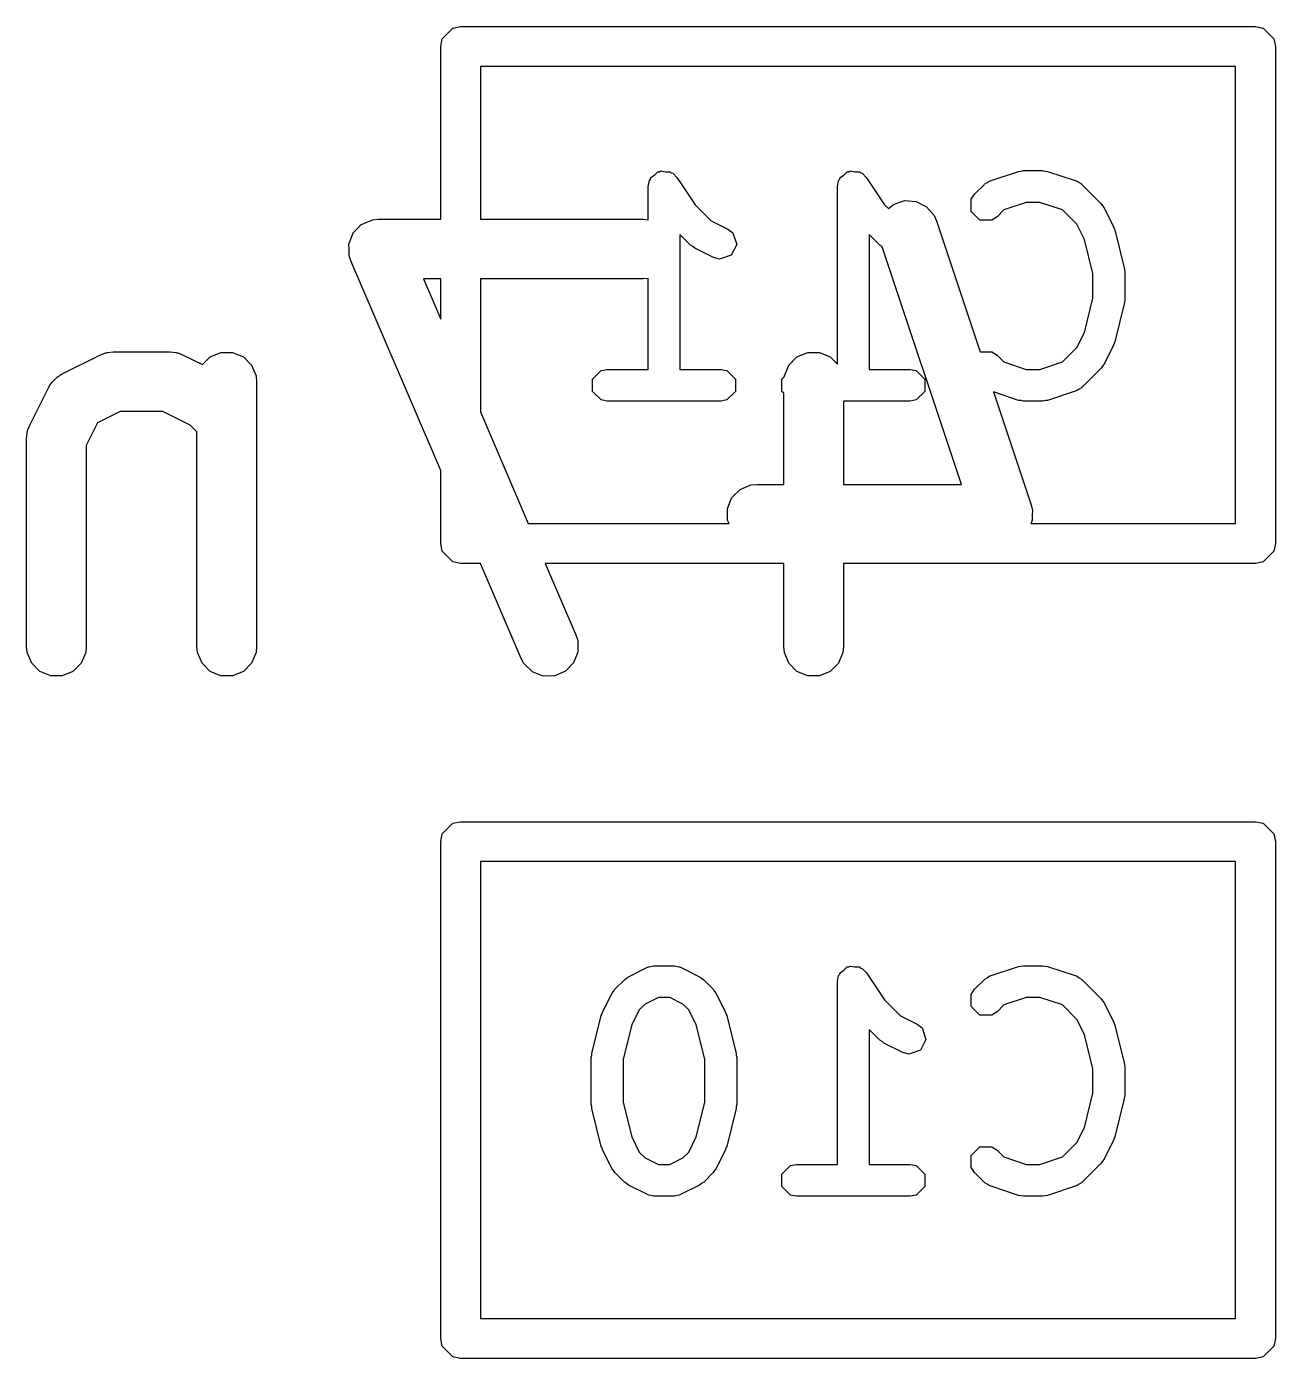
# Model space of a CAD drawing. Header units: inches. Extents: x 1.94 to 9.37, y -5.72 to -1.46.
# Drawn here: x 2.7621 to 2.8858, y -4.6789 to -4.547 of the extents above; entities that cross this region are included whole.
import ezdxf

# ---------------------------------------------------------------- set-up
doc = ezdxf.new("R2010")
doc.units = ezdxf.units.IN
doc.header["$MEASUREMENT"] = 0
doc.layers.add('BLACK', color=250, linetype='CONTINUOUS')

msp = doc.modelspace()

# ---------------------------------------------------------------- linework, layer by layer
at = {"layer": 'BLACK', "linetype": 'CONTINUOUS'}
for p, q in [((2.8033, -4.54826), (2.80436, -4.5472)), ((2.80436, -4.5472), (2.80512, -4.54705)), ((2.80512, -4.54705), (2.88386, -4.54705)), ((2.88386, -4.54705), (2.88461, -4.5472)), ((2.88461, -4.5472), (2.88568, -4.54826)), ((2.80315, -4.54902), (2.8033, -4.54826)), ((2.88568, -4.54826), (2.88583, -4.54902)), ((2.80315, -4.56613), (2.80315, -4.54902)), ((2.88583, -4.54902), (2.88583, -4.59823)), ((2.80709, -4.55098), (2.80709, -4.56613)), ((2.88189, -4.55098), (2.80709, -4.55098)), ((2.88189, -4.59626), (2.88189, -4.55098)), ((2.82393, -4.56216), (2.82396, -4.562)), ((2.82396, -4.562), (2.82434, -4.56175)), ((2.82434, -4.56175), (2.82467, -4.56142)), ((2.82467, -4.56142), (2.82483, -4.56142)), ((2.82483, -4.56142), (2.82497, -4.56134)), ((2.82497, -4.56134), (2.82542, -4.56142)), ((2.82542, -4.56142), (2.82587, -4.56142)), ((2.82587, -4.56142), (2.82599, -4.56154)), ((2.82599, -4.56154), (2.82615, -4.56157)), ((2.82615, -4.56157), (2.82658, -4.56201)), ((2.82658, -4.56201), (2.82837, -4.56469)), ((2.84268, -4.56216), (2.84271, -4.562)), ((2.84271, -4.562), (2.84309, -4.56175)), ((2.84309, -4.56175), (2.84342, -4.56142)), ((2.84342, -4.56142), (2.84358, -4.56142)), ((2.84358, -4.56142), (2.84371, -4.56134)), ((2.84371, -4.56134), (2.84416, -4.56142)), ((2.84416, -4.56142), (2.84462, -4.56142)), ((2.84462, -4.56142), (2.84474, -4.56154)), ((2.84474, -4.56154), (2.8449, -4.56157)), ((2.8449, -4.56157), (2.84533, -4.56201)), ((2.84533, -4.56201), (2.84712, -4.56469)), ((2.85758, -4.56232), (2.86039, -4.56139)), ((2.86039, -4.56139), (2.86064, -4.56135)), ((2.86064, -4.56135), (2.86089, -4.56131)), ((2.86089, -4.56131), (2.86277, -4.56131)), ((2.86277, -4.56131), (2.86301, -4.56135)), ((2.86301, -4.56135), (2.86327, -4.56139)), ((2.86327, -4.56139), (2.86608, -4.56232)), ((2.8237, -4.56288), (2.82382, -4.56228)), ((2.8237, -4.56618), (2.8237, -4.56288)), ((2.82382, -4.56228), (2.82393, -4.56216)), ((2.84244, -4.56288), (2.84256, -4.56228)), ((2.84244, -4.58048), (2.84244, -4.56288)), ((2.84256, -4.56228), (2.84268, -4.56216)), ((2.85603, -4.56364), (2.85697, -4.5627)), ((2.85697, -4.5627), (2.85703, -4.56266)), ((2.85703, -4.56266), (2.85705, -4.56263)), ((2.85705, -4.56263), (2.85727, -4.5625)), ((2.85727, -4.5625), (2.85748, -4.56236)), ((2.85748, -4.56236), (2.85751, -4.56236)), ((2.85751, -4.56236), (2.85758, -4.56232)), ((2.86608, -4.56232), (2.86615, -4.56236)), ((2.86615, -4.56236), (2.86618, -4.56236)), ((2.86618, -4.56236), (2.86639, -4.5625)), ((2.86639, -4.5625), (2.86661, -4.56263)), ((2.86661, -4.56263), (2.86663, -4.56266)), ((2.86663, -4.56266), (2.86669, -4.5627)), ((2.86669, -4.5627), (2.86857, -4.56458)), ((2.82837, -4.56469), (2.82995, -4.56627)), ((2.84712, -4.56469), (2.8475, -4.56507)), ((2.8475, -4.56507), (2.84799, -4.56465)), ((2.84799, -4.56465), (2.84909, -4.56428)), ((2.84909, -4.56428), (2.85024, -4.56436)), ((2.85024, -4.56436), (2.85127, -4.56488)), ((2.85569, -4.56415), (2.85603, -4.56364)), ((2.85569, -4.56536), (2.85569, -4.56415)), ((2.86115, -4.56445), (2.85893, -4.56519)), ((2.86251, -4.56445), (2.86115, -4.56445)), ((2.86473, -4.56519), (2.86251, -4.56445)), ((2.86857, -4.56458), (2.86871, -4.56479)), ((2.85127, -4.56488), (2.85202, -4.56575)), ((2.85202, -4.56575), (2.85226, -4.56628)), ((2.85654, -4.56621), (2.85569, -4.56536)), ((2.85826, -4.56587), (2.85775, -4.56621)), ((2.85893, -4.56519), (2.85826, -4.56587)), ((2.86616, -4.56662), (2.86473, -4.56519)), ((2.86871, -4.56479), (2.86886, -4.56499)), ((2.86886, -4.56499), (2.8698, -4.56686)), ((2.79451, -4.56745), (2.7949, -4.56705)), ((2.7949, -4.56705), (2.79529, -4.56665)), ((2.79529, -4.56665), (2.79531, -4.56665)), ((2.79531, -4.56665), (2.79532, -4.56663)), ((2.79532, -4.56663), (2.79584, -4.56642)), ((2.79584, -4.56642), (2.79635, -4.5662)), ((2.79635, -4.5662), (2.79637, -4.5662)), ((2.79637, -4.5662), (2.79639, -4.56619)), ((2.79639, -4.56619), (2.79696, -4.56613)), ((2.79696, -4.56613), (2.80315, -4.56613)), ((2.80709, -4.56613), (2.82321, -4.56613)), ((2.82321, -4.56613), (2.8237, -4.56618)), ((2.82995, -4.56627), (2.8316, -4.5671)), ((2.8316, -4.5671), (2.83209, -4.56747)), ((2.85226, -4.56628), (2.85658, -4.57924)), ((2.85775, -4.56621), (2.85654, -4.56621)), ((2.86691, -4.56812), (2.86616, -4.56662)), ((2.8698, -4.56686), (2.86985, -4.56703)), ((2.86985, -4.56703), (2.86992, -4.56718)), ((2.86992, -4.56718), (2.87086, -4.57093)), ((2.79406, -4.56855), (2.79407, -4.56853)), ((2.79407, -4.5691), (2.79406, -4.56855)), ((2.79407, -4.56851), (2.79428, -4.568)), ((2.79407, -4.56853), (2.79407, -4.56851)), ((2.79428, -4.568), (2.79449, -4.56748)), ((2.79449, -4.56748), (2.7945, -4.56746)), ((2.7945, -4.56746), (2.79451, -4.56745)), ((2.82791, -4.56868), (2.82685, -4.56762)), ((2.82685, -4.56762), (2.82685, -4.58099)), ((2.83247, -4.56862), (2.83193, -4.56969)), ((2.83209, -4.56747), (2.83247, -4.56862)), ((2.84666, -4.56868), (2.84559, -4.56762)), ((2.84559, -4.56762), (2.84559, -4.58099)), ((2.86775, -4.57151), (2.86691, -4.56812)), ((2.79407, -4.56966), (2.79407, -4.5691)), ((2.79407, -4.56968), (2.79407, -4.56966)), ((2.79407, -4.5697), (2.79407, -4.56968)), ((2.79425, -4.57025), (2.79407, -4.5697)), ((2.82812, -4.56882), (2.82791, -4.56868)), ((2.82832, -4.56898), (2.82812, -4.56882)), ((2.83019, -4.56991), (2.82832, -4.56898)), ((2.83078, -4.57008), (2.83019, -4.56991)), ((2.83193, -4.56969), (2.83078, -4.57008)), ((2.84687, -4.56882), (2.84666, -4.56868)), ((2.84688, -4.56884), (2.84687, -4.56882)), ((2.85473, -4.59238), (2.84688, -4.56884)), ((2.80315, -4.59102), (2.79425, -4.57025)), ((2.87086, -4.57093), (2.87087, -4.57113)), ((2.87087, -4.57113), (2.8709, -4.57132)), ((2.80144, -4.57204), (2.80315, -4.57603)), ((2.80315, -4.57204), (2.80144, -4.57204)), ((2.80315, -4.57603), (2.80315, -4.57204)), ((2.82321, -4.57204), (2.80709, -4.57204)), ((2.80709, -4.57204), (2.80709, -4.58521)), ((2.8237, -4.57199), (2.82321, -4.57204)), ((2.8237, -4.58099), (2.8237, -4.57199)), ((2.86775, -4.57393), (2.86775, -4.57151)), ((2.8709, -4.57132), (2.8709, -4.57413)), ((2.86691, -4.57733), (2.86775, -4.57393)), ((2.87086, -4.57451), (2.86992, -4.57826)), ((2.87087, -4.57432), (2.87086, -4.57451)), ((2.8709, -4.57413), (2.87087, -4.57432)), ((2.86616, -4.57882), (2.86691, -4.57733)), ((2.86473, -4.58025), (2.86616, -4.57882)), ((2.8698, -4.57858), (2.86886, -4.58046)), ((2.86985, -4.57842), (2.8698, -4.57858)), ((2.86992, -4.57826), (2.86985, -4.57842)), ((2.76565, -4.58144), (2.7694, -4.57957)), ((2.7694, -4.57957), (2.76994, -4.57936)), ((2.76994, -4.57936), (2.77004, -4.57936)), ((2.77004, -4.57936), (2.77014, -4.57931)), ((2.77014, -4.57931), (2.77072, -4.57926)), ((2.77072, -4.57926), (2.77634, -4.57926)), ((2.77634, -4.57926), (2.77692, -4.57931)), ((2.77692, -4.57931), (2.77701, -4.57936)), ((2.77701, -4.57936), (2.77712, -4.57936)), ((2.77712, -4.57936), (2.77766, -4.57957)), ((2.77766, -4.57957), (2.77956, -4.58052)), ((2.77956, -4.58052), (2.78032, -4.57976)), ((2.78032, -4.57976), (2.78139, -4.57931)), ((2.78139, -4.57931), (2.78254, -4.57931)), ((2.78254, -4.57931), (2.78361, -4.57976)), ((2.78361, -4.57976), (2.78442, -4.58057)), ((2.83763, -4.58057), (2.83844, -4.57976)), ((2.83844, -4.57976), (2.83951, -4.57931)), ((2.83951, -4.57931), (2.84066, -4.57931)), ((2.84066, -4.57931), (2.84172, -4.57976)), ((2.84172, -4.57976), (2.84244, -4.58048)), ((2.85658, -4.57924), (2.85775, -4.57924)), ((2.85775, -4.57924), (2.85826, -4.57958)), ((2.85826, -4.57958), (2.85893, -4.58025)), ((2.85893, -4.58025), (2.86115, -4.58099)), ((2.86251, -4.58099), (2.86473, -4.58025)), ((2.86886, -4.58046), (2.86871, -4.58066)), ((2.76491, -4.58203), (2.76516, -4.58175)), ((2.76516, -4.58175), (2.76545, -4.58157)), ((2.76545, -4.58157), (2.7655, -4.58152)), ((2.7655, -4.58152), (2.76555, -4.58151)), ((2.76555, -4.58151), (2.76565, -4.58144)), ((2.78442, -4.58057), (2.78486, -4.58163)), ((2.78486, -4.58163), (2.78492, -4.58221)), ((2.81819, -4.58196), (2.81904, -4.58111)), ((2.81904, -4.58111), (2.81965, -4.58099)), ((2.81965, -4.58099), (2.8237, -4.58099)), ((2.82685, -4.58099), (2.8309, -4.58099)), ((2.8309, -4.58099), (2.8315, -4.58111)), ((2.8315, -4.58111), (2.83235, -4.58196)), ((2.83694, -4.58196), (2.83718, -4.58172)), ((2.83718, -4.58172), (2.83719, -4.58163)), ((2.83719, -4.58163), (2.83763, -4.58057)), ((2.84559, -4.58099), (2.84964, -4.58099)), ((2.84964, -4.58099), (2.85025, -4.58111)), ((2.85025, -4.58111), (2.8511, -4.58196)), ((2.86115, -4.58099), (2.86251, -4.58099)), ((2.86857, -4.58087), (2.86669, -4.58274)), ((2.86871, -4.58066), (2.86857, -4.58087)), ((2.76245, -4.58651), (2.76433, -4.58276)), ((2.76433, -4.58276), (2.76439, -4.58267)), ((2.76439, -4.58267), (2.7644, -4.58262)), ((2.7644, -4.58262), (2.76445, -4.58257)), ((2.76445, -4.58257), (2.76463, -4.58228)), ((2.76463, -4.58228), (2.76491, -4.58203)), ((2.78492, -4.58221), (2.78492, -4.60846)), ((2.81819, -4.58317), (2.81819, -4.58196)), ((2.81904, -4.58402), (2.81819, -4.58317)), ((2.83235, -4.58317), (2.8315, -4.58402)), ((2.83235, -4.58196), (2.83235, -4.58317)), ((2.83694, -4.58317), (2.83694, -4.58196)), ((2.83713, -4.58336), (2.83694, -4.58317)), ((2.8511, -4.58317), (2.85025, -4.58402)), ((2.8511, -4.58196), (2.8511, -4.58317)), ((2.86608, -4.58312), (2.86327, -4.58406)), ((2.86615, -4.58308), (2.86608, -4.58312)), ((2.86618, -4.58308), (2.86615, -4.58308)), ((2.86639, -4.58294), (2.86618, -4.58308)), ((2.86661, -4.58282), (2.86639, -4.58294)), ((2.86663, -4.58278), (2.86661, -4.58282)), ((2.86669, -4.58274), (2.86663, -4.58278)), ((2.81965, -4.58414), (2.81904, -4.58402)), ((2.8309, -4.58414), (2.81965, -4.58414)), ((2.8315, -4.58402), (2.8309, -4.58414)), ((2.83713, -4.59238), (2.83713, -4.58336)), ((2.84964, -4.58414), (2.84304, -4.58414)), ((2.84304, -4.58414), (2.84304, -4.59238)), ((2.85025, -4.58402), (2.84964, -4.58414)), ((2.86039, -4.58406), (2.85791, -4.58323)), ((2.85791, -4.58323), (2.86163, -4.5944)), ((2.86064, -4.58409), (2.86039, -4.58406)), ((2.86089, -4.58414), (2.86064, -4.58409)), ((2.86277, -4.58414), (2.86089, -4.58414)), ((2.86301, -4.58409), (2.86277, -4.58414)), ((2.86327, -4.58406), (2.86301, -4.58409)), ((2.77141, -4.58516), (2.76917, -4.58629)), ((2.77564, -4.58516), (2.77141, -4.58516)), ((2.77834, -4.58651), (2.77564, -4.58516)), ((2.80709, -4.58521), (2.81182, -4.59626)), ((2.76224, -4.58706), (2.76245, -4.58651)), ((2.76224, -4.58716), (2.76224, -4.58706)), ((2.76917, -4.58629), (2.76804, -4.58853)), ((2.77901, -4.58718), (2.77834, -4.58651)), ((2.76214, -4.58784), (2.7622, -4.58726)), ((2.76214, -4.60846), (2.76214, -4.58784)), ((2.7622, -4.58726), (2.76224, -4.58716)), ((2.77901, -4.60846), (2.77901, -4.58718)), ((2.76804, -4.58853), (2.76804, -4.60846)), ((2.80315, -4.59823), (2.80315, -4.59102)), ((2.83388, -4.59244), (2.83446, -4.59238)), ((2.83446, -4.59238), (2.83713, -4.59238)), ((2.84304, -4.59238), (2.85473, -4.59238)), ((2.83156, -4.59476), (2.832, -4.59369)), ((2.832, -4.59369), (2.83282, -4.59288)), ((2.83282, -4.59288), (2.83388, -4.59244)), ((2.83156, -4.59591), (2.83156, -4.59476)), ((2.86163, -4.5944), (2.8617, -4.59469)), ((2.8617, -4.59469), (2.86173, -4.59476)), ((2.86173, -4.59476), (2.86173, -4.59482)), ((2.86173, -4.59482), (2.86176, -4.59496)), ((2.86176, -4.59496), (2.86173, -4.59544)), ((2.81182, -4.59626), (2.83171, -4.59626)), ((2.83171, -4.59626), (2.83156, -4.59591)), ((2.86168, -4.59611), (2.86161, -4.59626)), ((2.86161, -4.59626), (2.88189, -4.59626)), ((2.86169, -4.59601), (2.86168, -4.59611)), ((2.86173, -4.59591), (2.86169, -4.59601)), ((2.86173, -4.59544), (2.86173, -4.59591)), ((2.8033, -4.59898), (2.80315, -4.59823)), ((2.80436, -4.60005), (2.8033, -4.59898)), ((2.88568, -4.59898), (2.88461, -4.60005)), ((2.88583, -4.59823), (2.88568, -4.59898)), ((2.80512, -4.6002), (2.80436, -4.60005)), ((2.80708, -4.6002), (2.80512, -4.6002)), ((2.81112, -4.60962), (2.80708, -4.6002)), ((2.83713, -4.6002), (2.81351, -4.6002)), ((2.81351, -4.6002), (2.81655, -4.60729)), ((2.83713, -4.60846), (2.83713, -4.6002)), ((2.88386, -4.6002), (2.84304, -4.6002)), ((2.84304, -4.6002), (2.84304, -4.60846)), ((2.88461, -4.60005), (2.88386, -4.6002)), ((2.81655, -4.60729), (2.81672, -4.60785)), ((2.81672, -4.60785), (2.81674, -4.609)), ((2.7622, -4.60903), (2.76214, -4.60846)), ((2.76264, -4.6101), (2.7622, -4.60903)), ((2.76799, -4.60903), (2.76755, -4.6101)), ((2.76804, -4.60846), (2.76799, -4.60903)), ((2.77907, -4.60903), (2.77901, -4.60846)), ((2.77951, -4.6101), (2.77907, -4.60903)), ((2.78486, -4.60903), (2.78442, -4.6101)), ((2.78492, -4.60846), (2.78486, -4.60903)), ((2.81674, -4.609), (2.81631, -4.61007)), ((2.83719, -4.60903), (2.83713, -4.60846)), ((2.83763, -4.6101), (2.83719, -4.60903)), ((2.84298, -4.60903), (2.84254, -4.6101)), ((2.84304, -4.60846), (2.84298, -4.60903)), ((2.76345, -4.61091), (2.76264, -4.6101)), ((2.76755, -4.6101), (2.76673, -4.61091)), ((2.78032, -4.61091), (2.77951, -4.6101)), ((2.78442, -4.6101), (2.78361, -4.61091)), ((2.8114, -4.61013), (2.81112, -4.60962)), ((2.81223, -4.61093), (2.8114, -4.61013)), ((2.81631, -4.61007), (2.81551, -4.61089)), ((2.83844, -4.61091), (2.83763, -4.6101)), ((2.84254, -4.6101), (2.84172, -4.61091)), ((2.76452, -4.61135), (2.76345, -4.61091)), ((2.76567, -4.61135), (2.76452, -4.61135)), ((2.76673, -4.61091), (2.76567, -4.61135)), ((2.78139, -4.61135), (2.78032, -4.61091)), ((2.78254, -4.61135), (2.78139, -4.61135)), ((2.78361, -4.61091), (2.78254, -4.61135)), ((2.8133, -4.61136), (2.81223, -4.61093)), ((2.81445, -4.61135), (2.8133, -4.61136)), ((2.81551, -4.61089), (2.81445, -4.61135)), ((2.83951, -4.61135), (2.83844, -4.61091)), ((2.84066, -4.61135), (2.83951, -4.61135)), ((2.84172, -4.61091), (2.84066, -4.61135)), ((2.8033, -4.627), (2.80436, -4.62594)), ((2.80436, -4.62594), (2.80512, -4.62579)), ((2.80512, -4.62579), (2.88386, -4.62579)), ((2.88386, -4.62579), (2.88461, -4.62594)), ((2.88461, -4.62594), (2.88568, -4.627)), ((2.80315, -4.62776), (2.8033, -4.627)), ((2.80315, -4.67697), (2.80315, -4.62776)), ((2.88568, -4.627), (2.88583, -4.62776)), ((2.88583, -4.62776), (2.88583, -4.67697)), ((2.80709, -4.62972), (2.80709, -4.675)), ((2.88189, -4.62972), (2.80709, -4.62972)), ((2.88189, -4.675), (2.88189, -4.62972)), ((2.82156, -4.6413), (2.82176, -4.64115)), ((2.82176, -4.64115), (2.82363, -4.64021)), ((2.82363, -4.64021), (2.82371, -4.64019)), ((2.82371, -4.64019), (2.82373, -4.64017)), ((2.82373, -4.64017), (2.82398, -4.64012)), ((2.82398, -4.64012), (2.82422, -4.64005)), ((2.82422, -4.64005), (2.82426, -4.64006)), ((2.82426, -4.64006), (2.82433, -4.64005)), ((2.82433, -4.64005), (2.82621, -4.64005)), ((2.82621, -4.64005), (2.82629, -4.64006)), ((2.82629, -4.64006), (2.82632, -4.64005)), ((2.82632, -4.64005), (2.82656, -4.64012)), ((2.82656, -4.64012), (2.82681, -4.64017)), ((2.82681, -4.64017), (2.82684, -4.64019)), ((2.82684, -4.64019), (2.82691, -4.64021)), ((2.82691, -4.64021), (2.82879, -4.64115)), ((2.82879, -4.64115), (2.82899, -4.6413)), ((2.84244, -4.64162), (2.84256, -4.64102)), ((2.84256, -4.64102), (2.84268, -4.6409)), ((2.84268, -4.6409), (2.84271, -4.64074)), ((2.84271, -4.64074), (2.84309, -4.64049)), ((2.84309, -4.64049), (2.84342, -4.64017)), ((2.84342, -4.64017), (2.84358, -4.64017)), ((2.84358, -4.64017), (2.84371, -4.64008)), ((2.84371, -4.64008), (2.84416, -4.64017)), ((2.84416, -4.64017), (2.84462, -4.64017)), ((2.84462, -4.64017), (2.84474, -4.64028)), ((2.84474, -4.64028), (2.8449, -4.64031)), ((2.8449, -4.64031), (2.84533, -4.64075)), ((2.84533, -4.64075), (2.84712, -4.64343)), ((2.85727, -4.64124), (2.85748, -4.6411)), ((2.85748, -4.6411), (2.85751, -4.6411)), ((2.85751, -4.6411), (2.85758, -4.64106)), ((2.85758, -4.64106), (2.86039, -4.64013)), ((2.86039, -4.64013), (2.86064, -4.64009)), ((2.86064, -4.64009), (2.86089, -4.64005)), ((2.86089, -4.64005), (2.86277, -4.64005)), ((2.86277, -4.64005), (2.86301, -4.64009)), ((2.86301, -4.64009), (2.86327, -4.64013)), ((2.86327, -4.64013), (2.86608, -4.64106)), ((2.86608, -4.64106), (2.86615, -4.6411)), ((2.86615, -4.6411), (2.86618, -4.6411)), ((2.86618, -4.6411), (2.86639, -4.64124)), ((2.82027, -4.64259), (2.82041, -4.64238)), ((2.82041, -4.64238), (2.82135, -4.64144)), ((2.82135, -4.64144), (2.82156, -4.6413)), ((2.82899, -4.6413), (2.8292, -4.64144)), ((2.8292, -4.64144), (2.83013, -4.64238)), ((2.83013, -4.64238), (2.83027, -4.64259)), ((2.84244, -4.65973), (2.84244, -4.64162)), ((2.85569, -4.64289), (2.85603, -4.64238)), ((2.85603, -4.64238), (2.85697, -4.64144)), ((2.85697, -4.64144), (2.85703, -4.6414)), ((2.85703, -4.6414), (2.85705, -4.64137)), ((2.85705, -4.64137), (2.85727, -4.64124)), ((2.86639, -4.64124), (2.86661, -4.64137)), ((2.86661, -4.64137), (2.86663, -4.6414)), ((2.86663, -4.6414), (2.86669, -4.64144)), ((2.86669, -4.64144), (2.86857, -4.64332)), ((2.81918, -4.64467), (2.82011, -4.64279)), ((2.82011, -4.64279), (2.82027, -4.64259)), ((2.82471, -4.64319), (2.82339, -4.64385)), ((2.82584, -4.64319), (2.82471, -4.64319)), ((2.82715, -4.64385), (2.82584, -4.64319)), ((2.83027, -4.64259), (2.83043, -4.64279)), ((2.83043, -4.64279), (2.83137, -4.64467)), ((2.84712, -4.64343), (2.8487, -4.64501)), ((2.85569, -4.6441), (2.85569, -4.64289)), ((2.86115, -4.64319), (2.85893, -4.64393)), ((2.86251, -4.64319), (2.86115, -4.64319)), ((2.86473, -4.64393), (2.86251, -4.64319)), ((2.86857, -4.64332), (2.86871, -4.64353)), ((2.86871, -4.64353), (2.86886, -4.64373)), ((2.86886, -4.64373), (2.8698, -4.6456)), ((2.81812, -4.64874), (2.81906, -4.64499)), ((2.81906, -4.64499), (2.81913, -4.64483)), ((2.81913, -4.64483), (2.81918, -4.64467)), ((2.82282, -4.64443), (2.82207, -4.64592)), ((2.82339, -4.64385), (2.82282, -4.64443)), ((2.82773, -4.64443), (2.82715, -4.64385)), ((2.82847, -4.64592), (2.82773, -4.64443)), ((2.83137, -4.64467), (2.83141, -4.64483)), ((2.83141, -4.64483), (2.83149, -4.64499)), ((2.83149, -4.64499), (2.83242, -4.64874)), ((2.8487, -4.64501), (2.85035, -4.64584)), ((2.85654, -4.64495), (2.85569, -4.6441)), ((2.85775, -4.64495), (2.85654, -4.64495)), ((2.85826, -4.64461), (2.85775, -4.64495)), ((2.85893, -4.64393), (2.85826, -4.64461)), ((2.86616, -4.64537), (2.86473, -4.64393)), ((2.82207, -4.64592), (2.82122, -4.64931)), ((2.82932, -4.64931), (2.82847, -4.64592)), ((2.84666, -4.64742), (2.84559, -4.64636)), ((2.84559, -4.64636), (2.84559, -4.65973)), ((2.85035, -4.64584), (2.85083, -4.64621)), ((2.85083, -4.64621), (2.85121, -4.64736)), ((2.86691, -4.64686), (2.86616, -4.64537)), ((2.8698, -4.6456), (2.86985, -4.64577)), ((2.86985, -4.64577), (2.86992, -4.64593)), ((2.86992, -4.64593), (2.87086, -4.64967)), ((2.84687, -4.64756), (2.84666, -4.64742)), ((2.84706, -4.64772), (2.84687, -4.64756)), ((2.84894, -4.64865), (2.84706, -4.64772)), ((2.85121, -4.64736), (2.85068, -4.64843)), ((2.86775, -4.65025), (2.86691, -4.64686)), ((2.81807, -4.64912), (2.81811, -4.64893)), ((2.81811, -4.64893), (2.81812, -4.64874)), ((2.83242, -4.64874), (2.83243, -4.64893)), ((2.83243, -4.64893), (2.83247, -4.64912)), ((2.84953, -4.64882), (2.84894, -4.64865)), ((2.85068, -4.64843), (2.84953, -4.64882)), ((2.81807, -4.65381), (2.81807, -4.64912)), ((2.82122, -4.64931), (2.82122, -4.65361)), ((2.82932, -4.65361), (2.82932, -4.64931)), ((2.83247, -4.64912), (2.83247, -4.65381)), ((2.86775, -4.65267), (2.86775, -4.65025)), ((2.87086, -4.64967), (2.87087, -4.64987)), ((2.87087, -4.64987), (2.8709, -4.65006)), ((2.8709, -4.65006), (2.8709, -4.65287)), ((2.86691, -4.65607), (2.86775, -4.65267)), ((2.87087, -4.65306), (2.87086, -4.65325)), ((2.8709, -4.65287), (2.87087, -4.65306)), ((2.81811, -4.654), (2.81807, -4.65381)), ((2.81812, -4.65419), (2.81811, -4.654)), ((2.81906, -4.65794), (2.81812, -4.65419)), ((2.82122, -4.65361), (2.82207, -4.65701)), ((2.82847, -4.65701), (2.82932, -4.65361)), ((2.83242, -4.65419), (2.83149, -4.65794)), ((2.83243, -4.654), (2.83242, -4.65419)), ((2.83247, -4.65381), (2.83243, -4.654)), ((2.87086, -4.65325), (2.86992, -4.657)), ((2.82207, -4.65701), (2.82282, -4.6585)), ((2.82773, -4.6585), (2.82847, -4.65701)), ((2.86616, -4.65756), (2.86691, -4.65607)), ((2.86992, -4.657), (2.86985, -4.65716)), ((2.81913, -4.65809), (2.81906, -4.65794)), ((2.81918, -4.65826), (2.81913, -4.65809)), ((2.82011, -4.66013), (2.81918, -4.65826)), ((2.83137, -4.65826), (2.83043, -4.66013)), ((2.83141, -4.65809), (2.83137, -4.65826)), ((2.83149, -4.65794), (2.83141, -4.65809)), ((2.85569, -4.65883), (2.85654, -4.65798)), ((2.85654, -4.65798), (2.85775, -4.65798)), ((2.85775, -4.65798), (2.85826, -4.65832)), ((2.85826, -4.65832), (2.85893, -4.65899)), ((2.86473, -4.65899), (2.86616, -4.65756)), ((2.8698, -4.65732), (2.86886, -4.6592)), ((2.86985, -4.65716), (2.8698, -4.65732)), ((2.82282, -4.6585), (2.82339, -4.65907)), ((2.82339, -4.65907), (2.82471, -4.65973)), ((2.82584, -4.65973), (2.82715, -4.65907)), ((2.82715, -4.65907), (2.82773, -4.6585)), ((2.85569, -4.66003), (2.85569, -4.65883)), ((2.85893, -4.65899), (2.86115, -4.65973)), ((2.86251, -4.65973), (2.86473, -4.65899)), ((2.86857, -4.65961), (2.86669, -4.66148)), ((2.86871, -4.6594), (2.86857, -4.65961)), ((2.86886, -4.6592), (2.86871, -4.6594)), ((2.82027, -4.66033), (2.82011, -4.66013)), ((2.82041, -4.66054), (2.82027, -4.66033)), ((2.82135, -4.66148), (2.82041, -4.66054)), ((2.82471, -4.65973), (2.82584, -4.65973)), ((2.83013, -4.66054), (2.8292, -4.66148)), ((2.83027, -4.66033), (2.83013, -4.66054)), ((2.83043, -4.66013), (2.83027, -4.66033)), ((2.83694, -4.6607), (2.83779, -4.65985)), ((2.83694, -4.66191), (2.83694, -4.6607)), ((2.83779, -4.65985), (2.8384, -4.65973)), ((2.8384, -4.65973), (2.84244, -4.65973)), ((2.84559, -4.65973), (2.84964, -4.65973)), ((2.84964, -4.65973), (2.85025, -4.65985)), ((2.85025, -4.65985), (2.8511, -4.6607)), ((2.8511, -4.6607), (2.8511, -4.66191)), ((2.85603, -4.66054), (2.85569, -4.66003)), ((2.85697, -4.66148), (2.85603, -4.66054)), ((2.86115, -4.65973), (2.86251, -4.65973)), ((2.82156, -4.66162), (2.82135, -4.66148)), ((2.82176, -4.66178), (2.82156, -4.66162)), ((2.82363, -4.66271), (2.82176, -4.66178)), ((2.82879, -4.66178), (2.82691, -4.66271)), ((2.82899, -4.66162), (2.82879, -4.66178)), ((2.8292, -4.66148), (2.82899, -4.66162)), ((2.83779, -4.66276), (2.83694, -4.66191)), ((2.8511, -4.66191), (2.85025, -4.66276)), ((2.85703, -4.66153), (2.85697, -4.66148)), ((2.85705, -4.66156), (2.85703, -4.66153)), ((2.85727, -4.66168), (2.85705, -4.66156)), ((2.85748, -4.66182), (2.85727, -4.66168)), ((2.85751, -4.66182), (2.85748, -4.66182)), ((2.85758, -4.66186), (2.85751, -4.66182)), ((2.86039, -4.6628), (2.85758, -4.66186)), ((2.86608, -4.66186), (2.86327, -4.6628)), ((2.86615, -4.66182), (2.86608, -4.66186)), ((2.86618, -4.66182), (2.86615, -4.66182)), ((2.86639, -4.66168), (2.86618, -4.66182)), ((2.86661, -4.66156), (2.86639, -4.66168)), ((2.86663, -4.66153), (2.86661, -4.66156)), ((2.86669, -4.66148), (2.86663, -4.66153)), ((2.82371, -4.66273), (2.82363, -4.66271)), ((2.82373, -4.66276), (2.82371, -4.66273)), ((2.82398, -4.66281), (2.82373, -4.66276)), ((2.82422, -4.66288), (2.82398, -4.66281)), ((2.82426, -4.66286), (2.82422, -4.66288)), ((2.82433, -4.66288), (2.82426, -4.66286)), ((2.82621, -4.66288), (2.82433, -4.66288)), ((2.82629, -4.66286), (2.82621, -4.66288)), ((2.82632, -4.66288), (2.82629, -4.66286)), ((2.82656, -4.66281), (2.82632, -4.66288)), ((2.82681, -4.66276), (2.82656, -4.66281)), ((2.82684, -4.66273), (2.82681, -4.66276)), ((2.82691, -4.66271), (2.82684, -4.66273)), ((2.8384, -4.66288), (2.83779, -4.66276)), ((2.84964, -4.66288), (2.8384, -4.66288)), ((2.85025, -4.66276), (2.84964, -4.66288)), ((2.86064, -4.66283), (2.86039, -4.6628)), ((2.86089, -4.66288), (2.86064, -4.66283)), ((2.86277, -4.66288), (2.86089, -4.66288)), ((2.86301, -4.66283), (2.86277, -4.66288)), ((2.86327, -4.6628), (2.86301, -4.66283)), ((2.80709, -4.675), (2.88189, -4.675)), ((2.8033, -4.67772), (2.80315, -4.67697)), ((2.80436, -4.67879), (2.8033, -4.67772)), ((2.88568, -4.67772), (2.88461, -4.67879)), ((2.88583, -4.67697), (2.88568, -4.67772)), ((2.80512, -4.67894), (2.80436, -4.67879)), ((2.88386, -4.67894), (2.80512, -4.67894)), ((2.88461, -4.67879), (2.88386, -4.67894))]:
    msp.add_line(p, q, dxfattribs=at)

doc.saveas('drawing.dxf')
